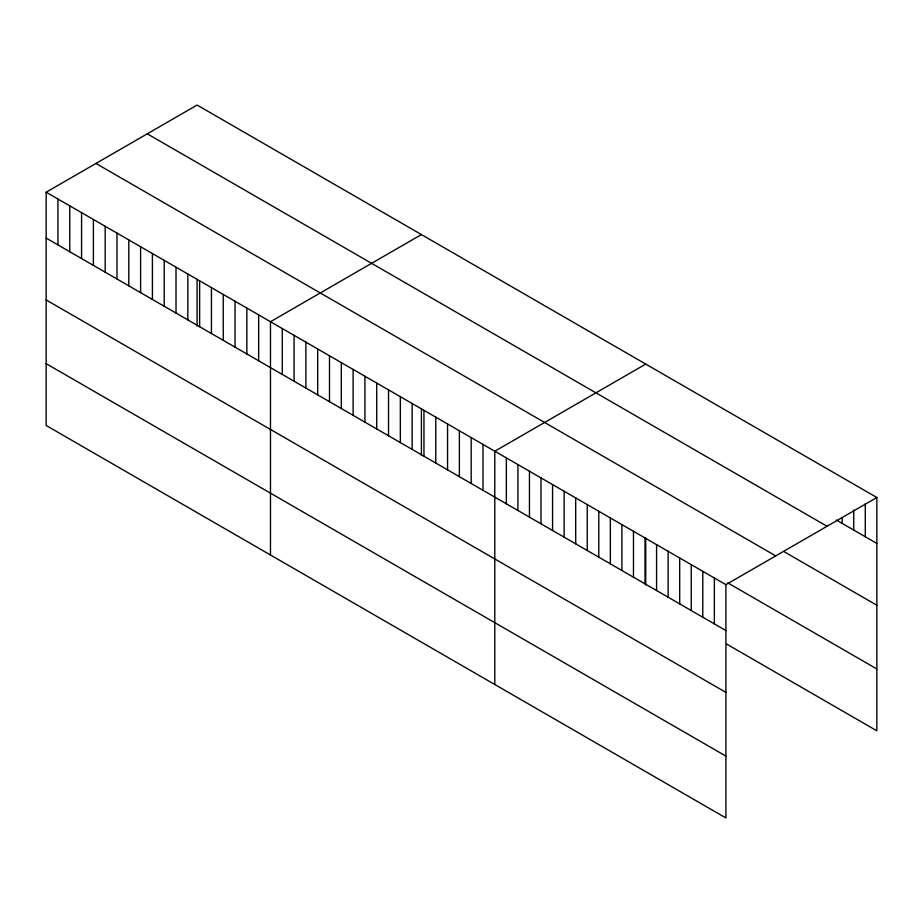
<?xml version="1.0" encoding="UTF-8"?>
<svg xmlns="http://www.w3.org/2000/svg" width="923" height="923" viewBox="0 0 923 923"><rect width="100%" height="100%" fill="white"/><g stroke="black" fill="none" stroke-linecap="round" stroke-linejoin="round"><path stroke-width="1.38" d="M46.15 192.203L725.905 584.663L725.905 817.94L46.15 425.48L46.15 192.203L197.095 105.06L876.85 497.52L876.85 730.797L726.62 644.058M421.407 234.569L270.474 321.723L270.474 554.988M645.731 364.089L494.786 451.232L494.786 684.497M725.905 584.663L876.85 497.52M836.4 520.064L876.85 543.416M147.276 133.823L827.043 526.272M784.4 551.873L876.85 605.246M95.957 163.452L775.724 555.9M727.774 582.886L876.85 668.956M46.15 238.099L725.905 630.559M46.15 299.94L725.905 692.388M46.15 363.65L725.905 756.099M865.289 503.75L865.289 536.736M853.74 509.992L853.74 530.067M842.18 517.665L842.18 523.399M714.356 577.994L714.356 623.89M702.795 571.325L702.795 617.21M691.246 564.645L691.246 610.541M679.686 557.977L679.686 603.873M668.125 551.308L668.125 597.204M656.576 544.628L656.576 590.524M645.731 538.271L645.731 584.986M645.015 537.959L645.015 583.855M633.466 531.29L633.466 577.187M621.906 524.622L621.906 570.506M610.345 517.941L610.345 563.838M598.796 511.273L598.796 557.169M587.236 504.604L587.236 550.5M575.687 497.935L575.687 543.82M564.126 491.255L564.126 537.151M552.565 484.587L552.565 530.483M541.016 477.918L541.016 523.814M529.456 471.249L529.456 517.134M517.907 464.569L517.907 510.465M506.346 457.9L506.346 503.796M482.983 444.413L482.983 490.309M471.18 437.594L471.18 483.49M459.377 430.776L459.377 476.672M447.563 423.969L447.563 469.853M435.76 417.15L435.76 463.046M423.957 410.331L423.957 456.227M421.407 408.762L421.407 455.477M412.143 403.513L412.143 449.409M400.34 396.694L400.34 442.59M388.537 389.887L388.537 435.771M376.722 383.068L376.722 428.964M364.92 376.249L364.92 422.146M353.117 369.431L353.117 415.327M341.314 362.612L341.314 408.508M329.499 355.805L329.499 401.69M317.697 348.986L317.697 394.882M305.894 342.168L305.894 388.064M294.079 335.349L294.079 381.245M282.276 328.53L282.276 374.426M258.659 314.905L258.659 360.801M246.856 308.086L246.856 353.982M235.053 301.267L235.053 347.163M223.251 294.449L223.251 340.345M211.436 287.641L211.436 333.526M199.633 280.823L199.633 326.719M197.095 279.254L197.095 325.969M187.831 274.004L187.831 319.9M176.016 267.185L176.016 313.082M164.213 260.367L164.213 306.263M152.41 253.56L152.41 299.444M140.596 246.741L140.596 292.637M128.793 239.922L128.793 285.818M116.99 233.104L116.99 279M105.187 226.285L105.187 272.181M93.373 219.478L93.373 265.363M81.57 212.659L81.57 258.555M69.767 205.841L69.767 251.737M57.953 199.022L57.953 244.918"/></g></svg>
